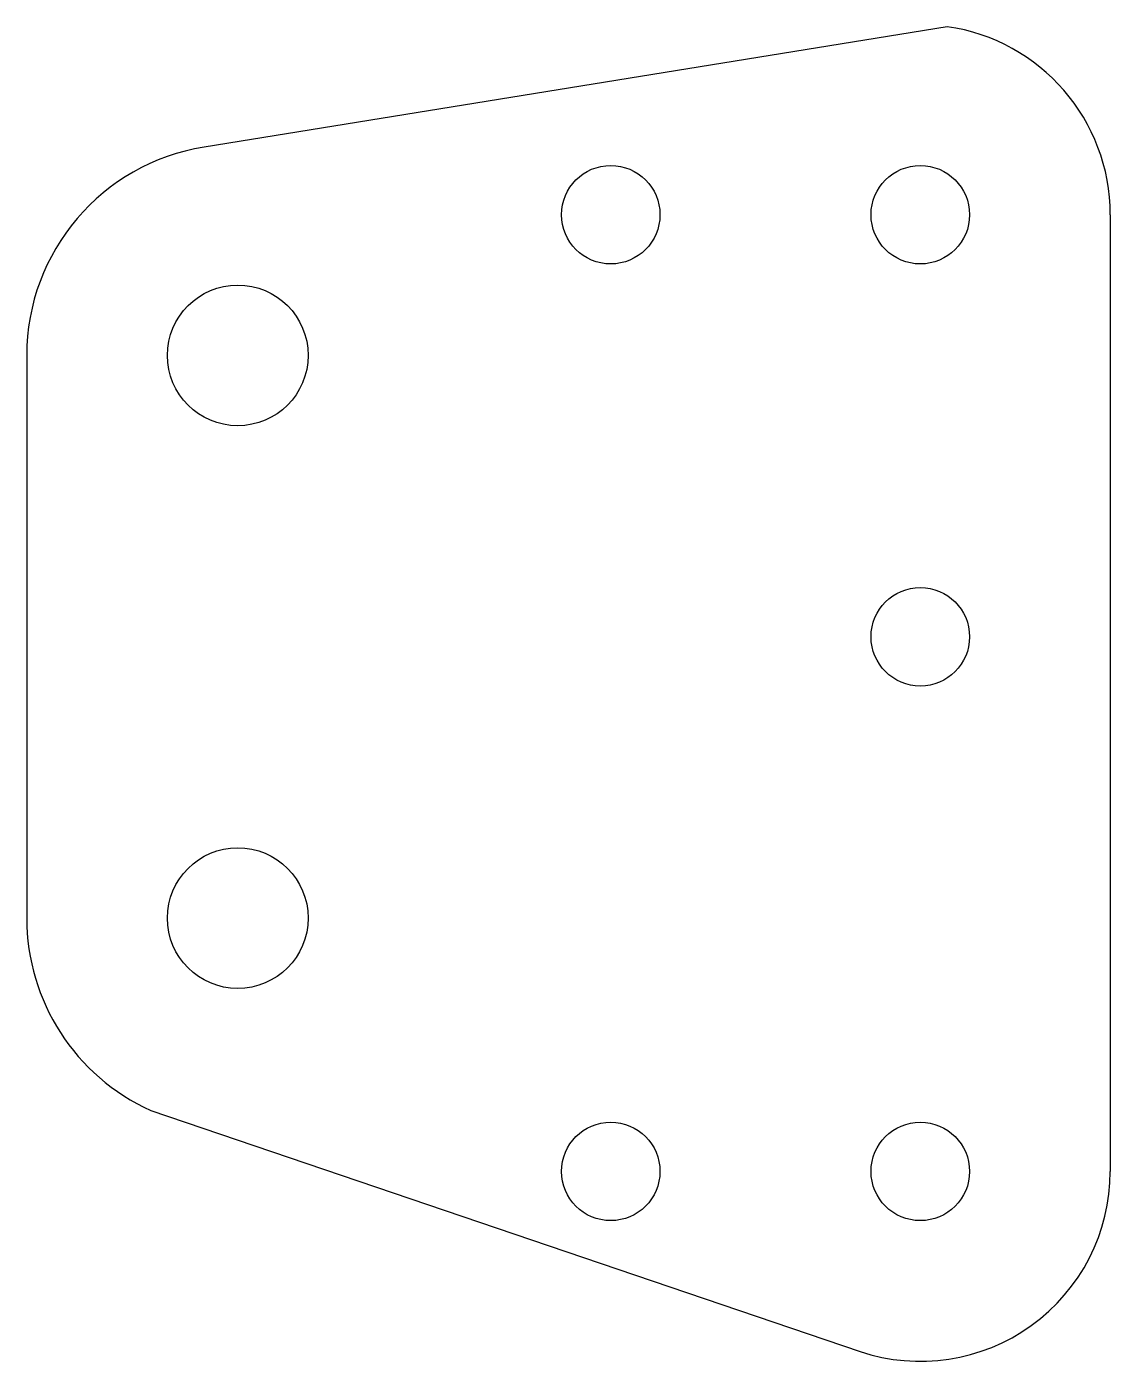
# Model space of a CAD drawing. Header units: millimetres. Extents: x 152.5 to 191, y 74.2 to 121.7.
import ezdxf

# ---------------------------------------------------------------- set-up
doc = ezdxf.new("R2010")
doc.units = ezdxf.units.MM
doc.layers.get('0').update_dxf_attribs({"lineweight": 25})
doc.layers.add('Sketch001', color=7, linetype='Continuous')

msp = doc.modelspace()

# ---------------------------------------------------------------- linework, layer by layer
for p, q in [((185.208, 121.682), (158.801, 117.403)), ((191, 115), (191, 81)), ((152.5, 110), (152.5, 90)), ((156.906, 83.168), (182.108, 74.599))]:
    msp.add_line(p, q)
for centre in [(160, 110), (160, 90)]:
    msp.add_circle(centre, 2.5)
for centre, radius, start, end in [((184.25, 115), 6.75, 0, 81.8426), ((160, 110), 7.5, 99.2025, 180), ((160, 90), 7.5, 180, 245.638), ((184.25, 81), 6.75, 251.4998, 0)]:
    msp.add_arc(centre, radius, start, end)
at = {"layer": 'Sketch001'}
for centre in [(173.25, 115), (184.25, 115), (184.25, 100), (173.25, 81), (184.25, 81)]:
    msp.add_circle(centre, 1.75, dxfattribs=at)

doc.saveas('drawing.dxf')
